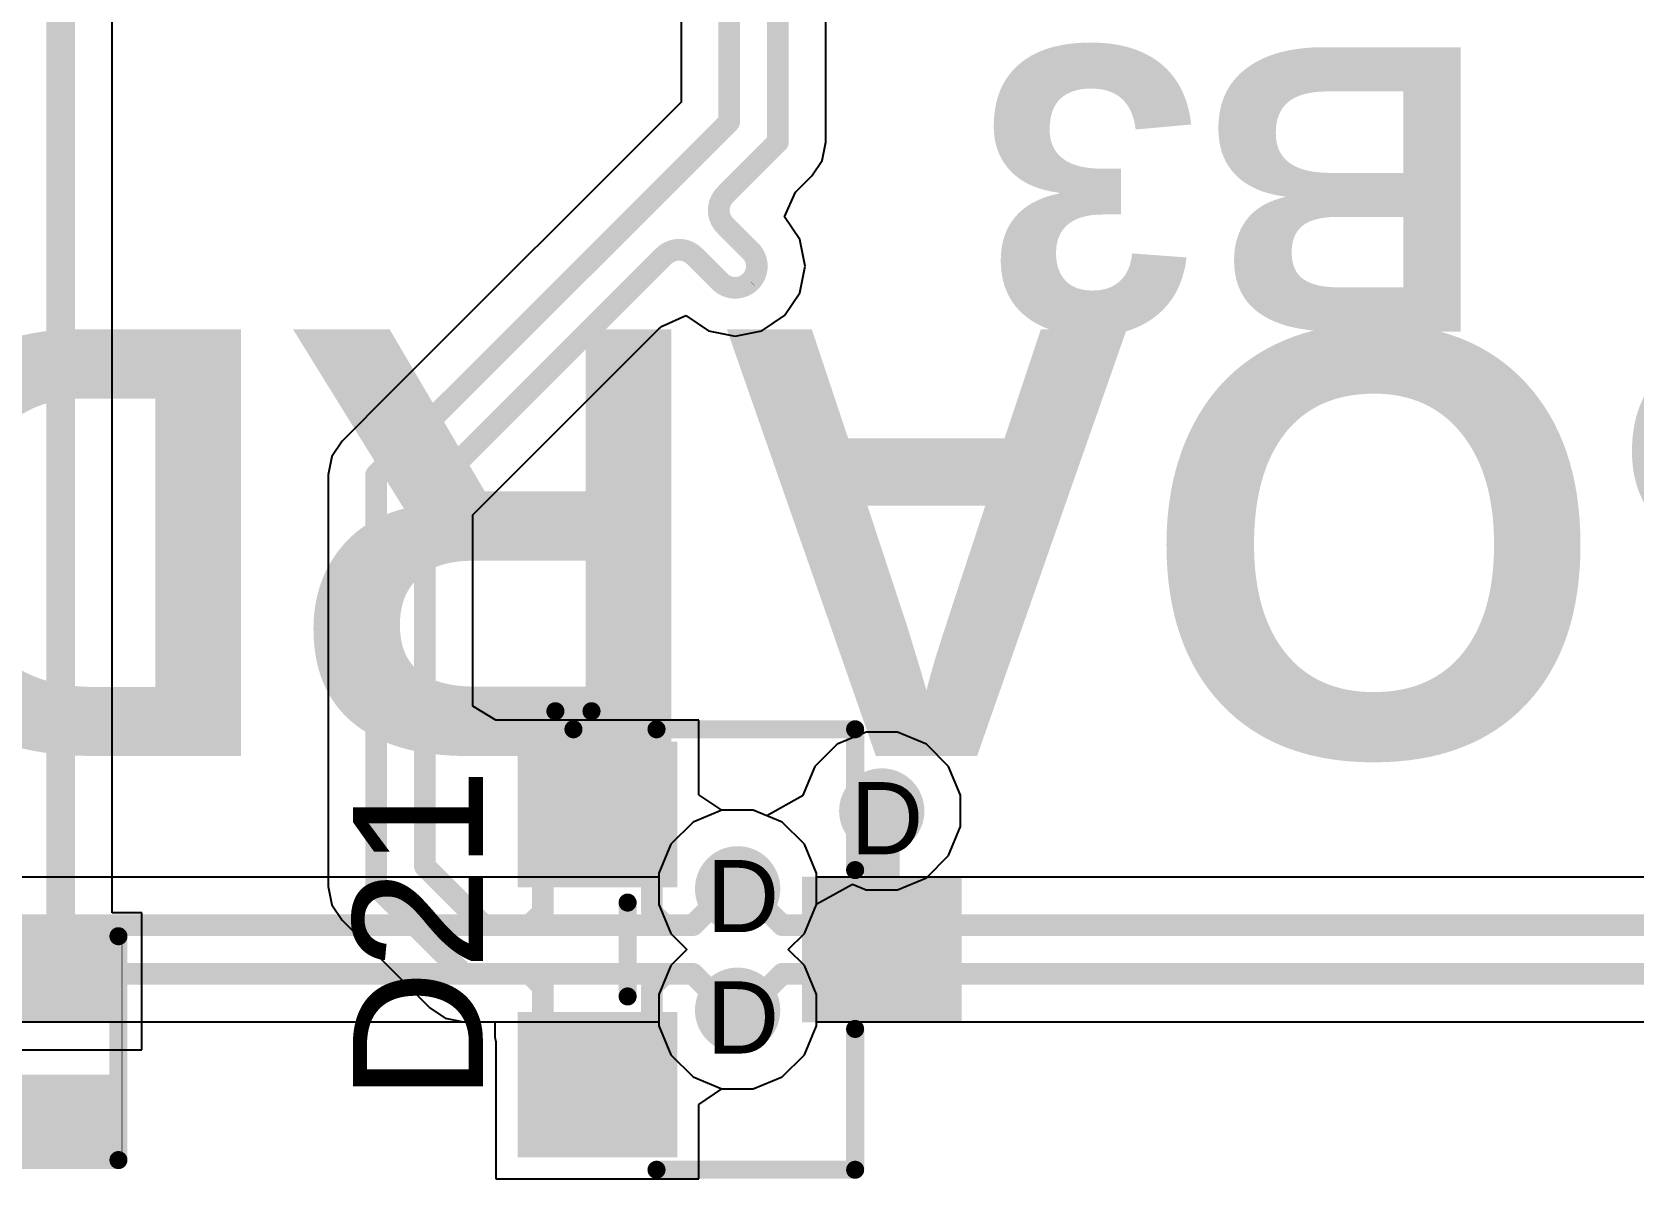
# Model space of a CAD drawing. Header units: inches. Extents: x -11 to 5428, y 0 to 5423.
# Drawn here: x 66.27 to 77.54, y 83.98 to 92.05 of the extents above; entities that cross this region are included whole.
import ezdxf

# ---------------------------------------------------------------- set-up
doc = ezdxf.new("R2010")
doc.units = ezdxf.units.IN
for name, color, linetype in [('Bottom Layer', 5, 'Continuous'), ('Drill Drawing', 1, 'Continuous'), ('GND', 16, 'Continuous'), ('PWR', 76, 'Continuous'), ('Top Layer', 1, 'Continuous'), ('Top Overlay', 2, 'Continuous'), ('Top Paste', 8, 'Continuous'), ('Top Solder', 216, 'Continuous'), ('Via Holes', 16, 'Continuous')]:
    doc.layers.add(name, color=color, linetype=linetype)
doc.styles.add('Arial', font='', dxfattribs={"height": 0.2})
doc.styles.add('Arial_Bold', font='', dxfattribs={"height": 0.2})
doc.styles.get('Arial').set_extended_font_data('Arial')
doc.styles.get('Arial_Bold').set_extended_font_data('Arial', bold=True)

# ---------------------------------------------------------------- blocks, each defined once
blk = doc.blocks.new('SOT_23_200')
at = {"layer": 'Top Layer'}
for points in [[(-0.40998775, 1.45998565), (0.41001315, 1.45998565), (0.41001315, 0.53998495), (-0.40998775, 0.53998495)], [(-1.35999855, -0.54001035), (-0.53999765, -0.54001035), (-0.53999765, -1.46001105), (-1.35999855, -1.46001105)], [(0.54002305, -0.54001035), (1.36002395, -0.54001035), (1.36002395, -1.46001105), (0.54002305, -1.46001105)]]:
    blk.add_hatch(color=1, dxfattribs=at).paths.add_polyline_path(points)
at = {"layer": 'Top Paste'}
for points in [[(-0.40998775, 1.45998565), (0.41001315, 1.45998565), (0.41001315, 0.53998495), (-0.40998775, 0.53998495)], [(-1.35999855, -0.54001035), (-0.53999765, -0.54001035), (-0.53999765, -1.46001105), (-1.35999855, -1.46001105)], [(0.54002305, -0.54001035), (1.36002395, -0.54001035), (1.36002395, -1.46001105), (0.54002305, -1.46001105)]]:
    blk.add_hatch(color=8, dxfattribs=at).paths.add_polyline_path(points)
at = {"layer": 'Top Solder'}
for points in [[(-0.51158775, 1.56158565), (0.51161315, 1.56158565), (0.51161315, 0.43838495), (-0.51158775, 0.43838495)], [(-1.46159855, -0.43841035), (-0.43839765, -0.43841035), (-0.43839765, -1.56161105), (-1.46159855, -1.56161105)], [(0.4384230499999999, -0.43841035), (1.46162395, -0.43841035), (1.46162395, -1.56161105), (0.4384230499999999, -1.56161105)]]:
    blk.add_hatch(color=216, dxfattribs=at).paths.add_polyline_path(points)
at = {"layer": 'Top Overlay'}
for points in [[(-1.5493873, -0.5842126999999999, 0.127, 0.127, 0), (-1.5493873, 0.8127873, 0.127, 0.127, 0)], [(-0.5587873, 0.8127873, 0.127, 0.127, 0), (-1.5493873, 0.8127873, 0.127, 0.127, 0)], [(1.5494127, 0.8127873, 0.127, 0.127, 0), (0.5588126999999999, 0.8127873, 0.127, 0.127, 0)], [(1.5494127, -0.5842126999999999, 0.127, 0.127, 0), (1.5494127, 0.8127873, 0.127, 0.127, 0)], [(0.3302127, -0.7874127, 0.127, 0.127, 0), (-0.3301873, -0.7874127, 0.127, 0.127, 0)], [(-1.5493873, -1.1684127, 0.127, 0.127, 0), (-1.6763873, -1.0414127, 0.127, 0.127, 0)], [(-1.6763873, -1.2954127, 0.127, 0.127, 0), (-1.6763873, -1.0414127, 0.127, 0.127, 0)], [(-1.6763873, -1.2954127, 0.127, 0.127, 0), (-1.5493873, -1.1684127, 0.127, 0.127, 0)]]:
    blk.add_lwpolyline(points, format="xyseb", dxfattribs=at)
for points in [[(-1.5811373, 0.8127873, 0.0635, 0.0635, 1), (-1.5176373, 0.8127873, 0.0635, 0.0635, 1)], [(-1.5811373, 0.8127873, 0.0635, 0.0635, 1), (-1.5176373, 0.8127873, 0.0635, 0.0635, 1)], [(-0.5905372999999999, 0.8127873, 0.0635, 0.0635, 1), (-0.5270372999999999, 0.8127873, 0.0635, 0.0635, 1)], [(0.5270627, 0.8127873, 0.0635, 0.0635, 1), (0.5905627, 0.8127873, 0.0635, 0.0635, 1)], [(1.5176627, 0.8127873, 0.0635, 0.0635, 1), (1.5811627, 0.8127873, 0.0635, 0.0635, 1)], [(1.5176627, 0.8127873, 0.0635, 0.0635, 1), (1.5811627, 0.8127873, 0.0635, 0.0635, 1)], [(-1.5811373, -0.5842126999999999, 0.0635, 0.0635, 1), (-1.5176373, -0.5842126999999999, 0.0635, 0.0635, 1)], [(1.5176627, -0.5842126999999999, 0.0635, 0.0635, 1), (1.5811627, -0.5842126999999999, 0.0635, 0.0635, 1)], [(-0.3619373, -0.7874127, 0.0635, 0.0635, 1), (-0.2984373, -0.7874127, 0.0635, 0.0635, 1)], [(0.2984627, -0.7874127, 0.0635, 0.0635, 1), (0.3619627, -0.7874127, 0.0635, 0.0635, 1)], [(-1.7081373, -1.0414127, 0.0635, 0.0635, 1), (-1.6446373, -1.0414127, 0.0635, 0.0635, 1)], [(-1.7081373, -1.0414127, 0.0635, 0.0635, 1), (-1.6446373, -1.0414127, 0.0635, 0.0635, 1)], [(-1.5811373, -1.1684127, 0.0635, 0.0635, 1), (-1.5176373, -1.1684127, 0.0635, 0.0635, 1)], [(-1.5811373, -1.1684127, 0.0635, 0.0635, 1), (-1.5176373, -1.1684127, 0.0635, 0.0635, 1)], [(-1.7081373, -1.2954127, 0.0635, 0.0635, 1), (-1.6446373, -1.2954127, 0.0635, 0.0635, 1)], [(-1.7081373, -1.2954127, 0.0635, 0.0635, 1), (-1.6446373, -1.2954127, 0.0635, 0.0635, 1)]]:
    blk.add_lwpolyline(points, format="xyseb", close=True, dxfattribs=at)
blk = doc.blocks.new('R___0402_208')
at = {"layer": 'Top Layer'}
for points in [[(-0.6984771399999999, -0.3175254), (-0.6984771399999999, 0.3174746), (-0.2412771399999999, 0.3174746), (-0.24127714, -0.3175254)], [(0.2413228599999999, -0.3175254), (0.24132286, 0.3174746), (0.69852286, 0.3174746), (0.69852286, -0.3175254)]]:
    blk.add_hatch(color=1, dxfattribs=at).paths.add_polyline_path(points)
at = {"layer": 'Top Paste'}
for points in [[(-0.6984771399999999, -0.3175254), (-0.6984771399999999, 0.3174746), (-0.2412771399999999, 0.3174746), (-0.24127714, -0.3175254)], [(0.2413228599999999, -0.3175254), (0.24132286, 0.3174746), (0.69852286, 0.3174746), (0.69852286, -0.3175254)]]:
    blk.add_hatch(color=8, dxfattribs=at).paths.add_polyline_path(points)
at = {"layer": 'Top Solder'}
for points in [[(-0.7534782999999999, -0.37252656), (-0.7534782999999999, 0.37247576), (-0.18627598, 0.37247576), (-0.18627598, -0.37252656)], [(0.1863217, -0.37252656), (0.1863217, 0.37247576), (0.75352402, 0.37247576), (0.75352402, -0.37252656)]]:
    blk.add_hatch(color=216, dxfattribs=at).paths.add_polyline_path(points)
at = {"layer": 'Top Overlay'}
for points in [[(-0.78737714, 0.4063746, 0.127, 0.127, 0), (0.78742286, 0.4063746, 0.127, 0.127, 0)], [(-0.78737714, 0.4063746, 0.127, 0.127, 0), (-0.78737714, -0.4064254, 0.127, 0.127, 0)], [(0.78742286, 0.4063746, 0.127, 0.127, 0), (0.78742286, -0.4064254, 0.127, 0.127, 0)], [(-0.78737714, -0.4064254, 0.127, 0.127, 0), (0.78742286, -0.4064254, 0.127, 0.127, 0)], [(-0.81277714, -0.4318254, 0.0032258, 0.0032258, 0), (0.8128228599999999, -0.4318254, 0.0032258, 0.0032258, 0)]]:
    blk.add_lwpolyline(points, format="xyseb", dxfattribs=at)
for points in [[(-0.81912714, 0.4063746, 0.0635, 0.0635, 1), (-0.75562714, 0.4063746, 0.0635, 0.0635, 1)], [(-0.81912714, 0.4063746, 0.0635, 0.0635, 1), (-0.75562714, 0.4063746, 0.0635, 0.0635, 1)], [(0.75567286, 0.4063746, 0.0635, 0.0635, 1), (0.8191728599999999, 0.4063746, 0.0635, 0.0635, 1)], [(0.75567286, 0.4063746, 0.0635, 0.0635, 1), (0.8191728599999999, 0.4063746, 0.0635, 0.0635, 1)], [(-0.81912714, -0.4064254, 0.0635, 0.0635, 1), (-0.75562714, -0.4064254, 0.0635, 0.0635, 1)], [(-0.81912714, -0.4064254, 0.0635, 0.0635, 1), (-0.75562714, -0.4064254, 0.0635, 0.0635, 1)], [(-0.8135823199999999, -0.4318254, 0.0016129, 0.0016129, 1), (-0.8119719599999999, -0.4318254, 0.0016129, 0.0016129, 1)], [(0.75567286, -0.4064254, 0.0635, 0.0635, 1), (0.8191728599999999, -0.4064254, 0.0635, 0.0635, 1)], [(0.75567286, -0.4064254, 0.0635, 0.0635, 1), (0.8191728599999999, -0.4064254, 0.0635, 0.0635, 1)], [(0.8120176800000001, -0.4318254, 0.0016129, 0.0016129, 1), (0.81362804, -0.4318254, 0.0016129, 0.0016129, 1)]]:
    blk.add_lwpolyline(points, format="xyseb", close=True, dxfattribs=at)

msp = doc.modelspace()

# ---------------------------------------------------------------- hatches: boundary and pattern name
at = {"layer": 'Bottom Layer'}
h = msp.add_hatch(color=5, dxfattribs=at)
edge = h.paths.add_edge_path()
edge.add_arc((72.2470107, 86.5726107), 0.2999994, 0, 360)
h = msp.add_hatch(color=5, dxfattribs=at)
edge = h.paths.add_edge_path()
edge.add_arc((71.2333094, 86.02499178), 0.2999994, 0, 360)
h = msp.add_hatch(color=5, dxfattribs=at)
edge = h.paths.add_edge_path()
edge.add_arc((71.2333094, 85.17099298), 0.2999994, 0, 360)
at = {"layer": 'GND'}
h = msp.add_hatch(color=16, dxfattribs=at)
edge = h.paths.add_edge_path()
edge.add_arc((72.2470107, 86.5726107), 0.2999994, 0, 360)
h = msp.add_hatch(color=16, dxfattribs=at)
edge = h.paths.add_edge_path()
edge.add_arc((71.2333094, 86.02499178), 0.2999994, 0, 360)
h = msp.add_hatch(color=16, dxfattribs=at)
edge = h.paths.add_edge_path()
edge.add_arc((71.2333094, 85.17099298), 0.2999994, 0, 360)
at = {"layer": 'PWR'}
h = msp.add_hatch(color=76, dxfattribs=at)
edge = h.paths.add_edge_path()
edge.add_arc((72.2470107, 86.5726107), 0.2999994, 0, 360)
h = msp.add_hatch(color=76, dxfattribs=at)
edge = h.paths.add_edge_path()
edge.add_arc((71.2333094, 86.02499178), 0.2999994, 0, 360)
h = msp.add_hatch(color=76, dxfattribs=at)
edge = h.paths.add_edge_path()
edge.add_arc((71.2333094, 85.17099298), 0.2999994, 0, 360)
at = {"layer": 'Top Layer'}
h = msp.add_hatch(color=1, dxfattribs=at)
edge = h.paths.add_edge_path()
edge.add_arc((72.2470107, 86.5726107), 0.2999994, 0, 360)
h = msp.add_hatch(color=1, dxfattribs=at)
edge = h.paths.add_edge_path()
edge.add_arc((71.2333094, 86.02499178), 0.2999994, 0, 360)
h = msp.add_hatch(color=1, dxfattribs=at)
edge = h.paths.add_edge_path()
edge.add_arc((71.2333094, 85.17099298), 0.2999994, 0, 360)
at = {"layer": 'Via Holes'}
h = msp.add_hatch(color=7, dxfattribs=at)
edge = h.paths.add_edge_path()
edge.add_arc((72.2470107, 86.5726107), 0.1499997, 0, 360)
h = msp.add_hatch(color=7, dxfattribs=at)
edge = h.paths.add_edge_path()
edge.add_arc((71.2333094, 86.02499178), 0.1499997, 0, 360)
h = msp.add_hatch(color=7, dxfattribs=at)
edge = h.paths.add_edge_path()
edge.add_arc((71.2333094, 85.17099298), 0.1499997, 0, 360)

# ---------------------------------------------------------------- linework, layer by layer
at = {"layer": 'Bottom Layer'}
for p, q in [((71.1231115, 86.57899117999999), (70.91949493999999, 86.49465047999999)), ((71.3435073, 86.57899117999999), (71.1231115, 86.57899117999999)), ((71.54712386, 86.49465047999999), (71.3435073, 86.57899117999999)), ((70.91949493999999, 86.49465047999999), (70.7636507, 86.33880624)), ((71.70296809999999, 86.33880624), (71.54712386, 86.49465047999999)), ((70.7636507, 86.33880624), (70.67930999999999, 86.13518968)), ((71.78730879999999, 86.13518968), (71.70296809999999, 86.33880624)), ((70.67930999999999, 86.10611175999999), (57.8173088, 86.10611175999999)), ((70.67930999999999, 86.13518968), (70.67930999999999, 86.10611175999999)), ((71.78730879999999, 86.10611175999999), (71.78730879999999, 86.13518968)), ((88.4222133, 86.10611175999999), (71.78730879999999, 86.10611175999999)), ((57.8173088, 85.089873), (70.67930999999999, 85.089873)), ((70.67930999999999, 85.089873), (70.67930999999999, 85.06079508)), ((71.78730879999999, 85.06079508), (71.78730879999999, 85.089873)), ((71.78730879999999, 85.089873), (88.4222133, 85.089873)), ((70.67930999999999, 85.06079508), (70.7636507, 84.85717851999999)), ((71.70296809999999, 84.85717851999999), (71.78730879999999, 85.06079508)), ((70.7636507, 84.85717851999999), (70.91949493999999, 84.70133428)), ((71.54712386, 84.70133428), (71.70296809999999, 84.85717851999999)), ((70.91949493999999, 84.70133428), (71.1231115, 84.61699358)), ((71.1231115, 84.61699358), (71.3435073, 84.61699358)), ((71.3435073, 84.61699358), (71.54712386, 84.70133428))]:
    msp.add_line(p, q, dxfattribs=at)
for points in [[(70.92023408, 85.76944238, 0.1524, 0.1524, 0), (71.17578347999999, 86.02499178, 0.1524, 0.1524, 0)], [(71.17578347999999, 86.02499178, 0.1524, 0.1524, 0), (71.2333094, 86.02499178, 0.1524, 0.1524, 0)], [(71.2333094, 86.02499178, 0.1524, 0.1524, 0), (71.29083532, 86.02499178, 0.1524, 0.1524, 0)], [(71.29083532, 86.02499178, 0.1524, 0.1524, 0), (71.54638471999999, 85.76944238, 0.1524, 0.1524, 0)], [(57.57638472, 85.76944238, 0.1524, 0.1524, 0), (70.92023408, 85.76944238, 0.1524, 0.1524, 0)], [(71.54638471999999, 85.76944238, 0.1524, 0.1524, 0), (88.66313738, 85.76944238, 0.1524, 0.1524, 0)], [(57.57638472, 85.42654237999999, 0.1524, 0.1524, 0), (70.92023408, 85.42654237999999, 0.1524, 0.1524, 0)], [(70.92023408, 85.42654237999999, 0.1524, 0.1524, 0), (71.17578347999999, 85.17099298, 0.1524, 0.1524, 0)], [(71.29083532, 85.17099298, 0.1524, 0.1524, 0), (71.54638471999999, 85.42654237999999, 0.1524, 0.1524, 0)], [(71.54638471999999, 85.42654237999999, 0.1524, 0.1524, 0), (88.66313738, 85.42654237999999, 0.1524, 0.1524, 0)], [(71.17578347999999, 85.17099298, 0.1524, 0.1524, 0), (71.2333094, 85.17099298, 0.1524, 0.1524, 0)], [(71.2333094, 85.17099298, 0.1524, 0.1524, 0), (71.29083532, 85.17099298, 0.1524, 0.1524, 0)]]:
    msp.add_lwpolyline(points, format="xyseb", dxfattribs=at)
for points in [[(71.13768347999999, 86.02499178, 0.0762, 0.0762, 1), (71.21388347999999, 86.02499178, 0.0762, 0.0762, 1)], [(71.13768347999999, 86.02499178, 0.0762, 0.0762, 1), (71.21388347999999, 86.02499178, 0.0762, 0.0762, 1)], [(71.1952094, 86.02499178, 0.0762, 0.0762, 1), (71.2714094, 86.02499178, 0.0762, 0.0762, 1)], [(71.1952094, 86.02499178, 0.0762, 0.0762, 1), (71.2714094, 86.02499178, 0.0762, 0.0762, 1)], [(71.25273532, 86.02499178, 0.0762, 0.0762, 1), (71.32893532, 86.02499178, 0.0762, 0.0762, 1)], [(71.25273532, 86.02499178, 0.0762, 0.0762, 1), (71.32893532, 86.02499178, 0.0762, 0.0762, 1)], [(70.88213408, 85.76944238, 0.0762, 0.0762, 1), (70.95833408, 85.76944238, 0.0762, 0.0762, 1)], [(70.88213408, 85.76944238, 0.0762, 0.0762, 1), (70.95833408, 85.76944238, 0.0762, 0.0762, 1)], [(71.50828471999999, 85.76944238, 0.0762, 0.0762, 1), (71.58448471999999, 85.76944238, 0.0762, 0.0762, 1)], [(71.50828471999999, 85.76944238, 0.0762, 0.0762, 1), (71.58448471999999, 85.76944238, 0.0762, 0.0762, 1)], [(70.88213408, 85.42654237999999, 0.0762, 0.0762, 1), (70.95833408, 85.42654237999999, 0.0762, 0.0762, 1)], [(70.88213408, 85.42654237999999, 0.0762, 0.0762, 1), (70.95833408, 85.42654237999999, 0.0762, 0.0762, 1)], [(71.50828471999999, 85.42654237999999, 0.0762, 0.0762, 1), (71.58448471999999, 85.42654237999999, 0.0762, 0.0762, 1)], [(71.50828471999999, 85.42654237999999, 0.0762, 0.0762, 1), (71.58448471999999, 85.42654237999999, 0.0762, 0.0762, 1)], [(71.13768347999999, 85.17099298, 0.0762, 0.0762, 1), (71.21388347999999, 85.17099298, 0.0762, 0.0762, 1)], [(71.13768347999999, 85.17099298, 0.0762, 0.0762, 1), (71.21388347999999, 85.17099298, 0.0762, 0.0762, 1)], [(71.1952094, 85.17099298, 0.0762, 0.0762, 1), (71.2714094, 85.17099298, 0.0762, 0.0762, 1)], [(71.1952094, 85.17099298, 0.0762, 0.0762, 1), (71.2714094, 85.17099298, 0.0762, 0.0762, 1)], [(71.25273532, 85.17099298, 0.0762, 0.0762, 1), (71.32893532, 85.17099298, 0.0762, 0.0762, 1)], [(71.25273532, 85.17099298, 0.0762, 0.0762, 1), (71.32893532, 85.17099298, 0.0762, 0.0762, 1)]]:
    msp.add_lwpolyline(points, format="xyseb", close=True, dxfattribs=at)
at = {"layer": 'GND'}
for p, q in [((71.1231115, 86.57899117999999), (70.91949493999999, 86.49465047999999)), ((71.3435073, 86.57899117999999), (71.1231115, 86.57899117999999)), ((71.54712386, 86.49465047999999), (71.3435073, 86.57899117999999)), ((70.91949493999999, 86.49465047999999), (70.7636507, 86.33880624)), ((71.70296809999999, 86.33880624), (71.54712386, 86.49465047999999)), ((70.7636507, 86.33880624), (70.67930999999999, 86.13518968)), ((71.78730879999999, 86.13518968), (71.70296809999999, 86.33880624)), ((70.67930999999999, 86.13518968), (70.67930999999999, 85.91479387999999)), ((71.78730879999999, 85.91479387999999), (71.78730879999999, 86.13518968)), ((70.67930999999999, 85.91479387999999), (70.7636507, 85.71117731999999)), ((71.70296809999999, 85.71117731999999), (71.78730879999999, 85.91479387999999)), ((70.7636507, 85.71117731999999), (70.87683564, 85.59799238)), ((71.58978316, 85.59799238), (71.70296809999999, 85.71117731999999)), ((70.87683564, 85.59799238), (70.7636507, 85.48480744)), ((71.70296809999999, 85.48480744), (71.58978316, 85.59799238)), ((70.7636507, 85.48480744), (70.67930999999999, 85.28119088)), ((71.78730879999999, 85.28119088), (71.70296809999999, 85.48480744)), ((70.67930999999999, 85.28119088), (70.67930999999999, 85.06079508)), ((71.78730879999999, 85.06079508), (71.78730879999999, 85.28119088)), ((70.67930999999999, 85.06079508), (70.7636507, 84.85717851999999)), ((71.70296809999999, 84.85717851999999), (71.78730879999999, 85.06079508)), ((70.7636507, 84.85717851999999), (70.91949493999999, 84.70133428)), ((71.54712386, 84.70133428), (71.70296809999999, 84.85717851999999)), ((70.91949493999999, 84.70133428), (71.1231115, 84.61699358)), ((71.1231115, 84.61699358), (71.3435073, 84.61699358)), ((71.3435073, 84.61699358), (71.54712386, 84.70133428))]:
    msp.add_line(p, q, dxfattribs=at)
at = {"layer": 'PWR'}
for p, q in [((72.13681279999999, 87.12661010000001), (71.93319624, 87.0422694)), ((72.35720859999999, 87.12661010000001), (72.13681279999999, 87.12661010000001)), ((72.56082516000001, 87.0422694), (72.35720859999999, 87.12661010000001)), ((71.93319624, 87.0422694), (71.777352, 86.88642515999999)), ((72.7166694, 86.88642515999999), (72.56082516000001, 87.0422694)), ((71.777352, 86.88642515999999), (71.6930113, 86.68281113999998)), ((72.8010101, 86.6828086), (72.7166694, 86.88642515999999)), ((71.69004204, 86.67898081999999), (71.43900876, 86.53943321999999)), ((71.6930113, 86.68281113999998), (71.69004204, 86.67898081999999)), ((72.8010101, 86.4624128), (72.8010101, 86.6828086)), ((71.1231115, 86.57899117999999), (70.91949493999999, 86.49465047999999)), ((71.3435073, 86.57899117999999), (71.1231115, 86.57899117999999)), ((71.43900876, 86.53943321999999), (71.3435073, 86.57899117999999)), ((70.91949493999999, 86.49465047999999), (70.7636507, 86.33880624)), ((72.7166694, 86.25879624), (72.8010101, 86.4624128)), ((70.7636507, 86.33880624), (70.67930999999999, 86.13518968)), ((72.56082516000001, 86.10295199999999), (72.7166694, 86.25879624)), ((70.67930999999999, 86.13518968), (70.67930999999999, 85.91479387999999)), ((72.35720859999999, 86.0186113), (72.56082516000001, 86.10295199999999)), ((71.79027805999999, 85.91862165999999), (72.04131134, 86.05816926)), ((72.04131134, 86.05816926), (72.13681279999999, 86.0186113)), ((72.13681279999999, 86.0186113), (72.35720859999999, 86.0186113)), ((70.67930999999999, 85.91479387999999), (70.7636507, 85.71117731999999)), ((71.70296809999999, 85.71117731999999), (71.78730879999999, 85.91479134)), ((71.78730879999999, 85.91479134), (71.79027805999999, 85.91862165999999)), ((70.7636507, 85.71117731999999), (70.87683564, 85.59799238)), ((71.58978316, 85.59799238), (71.70296809999999, 85.71117731999999)), ((70.87683564, 85.59799238), (70.7636507, 85.48480744)), ((71.70296809999999, 85.48480744), (71.58978316, 85.59799238)), ((70.7636507, 85.48480744), (70.67930999999999, 85.28119088)), ((71.78730879999999, 85.28119088), (71.70296809999999, 85.48480744)), ((70.67930999999999, 85.28119088), (70.67930999999999, 85.06079508)), ((71.78730879999999, 85.06079508), (71.78730879999999, 85.28119088)), ((70.67930999999999, 85.06079508), (70.7636507, 84.85717851999999)), ((71.70296809999999, 84.85717851999999), (71.78730879999999, 85.06079508)), ((70.7636507, 84.85717851999999), (70.91949493999999, 84.70133428)), ((71.54712386, 84.70133428), (71.70296809999999, 84.85717851999999)), ((70.91949493999999, 84.70133428), (71.1231115, 84.61699358)), ((71.1231115, 84.61699358), (71.3435073, 84.61699358)), ((71.3435073, 84.61699358), (71.54712386, 84.70133428))]:
    msp.add_line(p, q, dxfattribs=at)
at = {"layer": 'Top Layer'}
for p, q in [((71.85348087999999, 91.27812834), (71.85348087999999, 92.53670595999999)), ((70.83724211999998, 92.40529398), (70.83724211999998, 91.55961367999998)), ((66.83468472, 85.85668629999999), (66.83468472, 92.12609972)), ((70.83724211999998, 91.55961367999998), (68.79531326, 89.51768482)), ((71.82785482, 91.14929192), (71.85348087999999, 91.27812834)), ((71.75487299999999, 91.04006684), (71.82785482, 91.14929192)), ((71.63964589999999, 90.92483974), (71.75487299999999, 91.04006684)), ((71.56380658, 90.75304938), (71.63964589999999, 90.92483974)), ((71.6704688, 90.59341799999999), (71.56380658, 90.75304938)), ((71.70792363999999, 90.40511763999999), (71.6704688, 90.59341799999999)), ((71.6704688, 90.21681728), (71.70792363999999, 90.40511763999999)), ((71.56381674, 90.05719606), (71.6704688, 90.21681728)), ((70.70224112, 89.98403135999999), (70.86793802, 90.05718082)), ((70.86793802, 90.05718082), (71.0275694, 89.9505186)), ((71.40417011999999, 89.9505186), (71.56380404, 90.05717827999999)), ((71.56380404, 90.05717827999999), (71.56380658, 90.05717573999999)), ((71.56380658, 90.05717573999999), (71.56381927999999, 90.05719351999998)), ((71.56381927999999, 90.05719351999998), (71.56381674, 90.05719606)), ((69.37004413999999, 88.65523798), (70.67838544, 89.96357927999999)), ((70.67838544, 89.96357927999999), (70.70224112, 89.98403135999999)), ((71.0275694, 89.9505186), (71.21586975999999, 89.91306376)), ((71.21586975999999, 89.91306376), (71.40417011999999, 89.9505186)), ((68.79531326, 89.51768482), (68.45241326, 89.17478482)), ((68.45241326, 89.17478482), (68.37943398, 89.06556228)), ((68.37943398, 89.06556228), (68.35380538, 88.93672332)), ((68.35380538, 88.93672332), (68.35380538, 86.04191325999999)), ((69.37004413999999, 87.30909386), (69.37004413999999, 88.65523798)), ((69.53301816, 87.21197188000001), (69.37004413999999, 87.30909386)), ((70.96101377999999, 87.21197188000001), (69.53301816, 87.21197188000001)), ((70.96101377999999, 86.68730185999999), (70.96101377999999, 87.21197188000001)), ((71.12311403999999, 86.57899117999999), (70.96101377999999, 86.68730185999999)), ((71.3435073, 86.57899117999999), (71.12311403999999, 86.57899117999999)), ((71.54712386, 86.49465047999999), (71.3435073, 86.57899117999999)), ((71.70296809999999, 86.33880624), (71.54712386, 86.49465047999999)), ((71.78730879999999, 86.13518968), (71.70296809999999, 86.33880624)), ((71.78730879999999, 85.91479387999999), (71.78730879999999, 86.13518968)), ((68.35380538, 86.04191325999999), (68.37943398, 85.91307429999999)), ((67.0436175, 85.85668629999999), (66.83468472, 85.85668629999999)), ((67.0436175, 84.8914863), (67.0436175, 85.85668629999999)), ((68.37943398, 85.91307429999999), (68.45241326, 85.80385175999999)), ((71.70296809999999, 85.71117731999999), (71.78730879999999, 85.91479387999999)), ((68.45241326, 85.80385175999999), (69.06778413999999, 85.18848087999999)), ((71.58978316, 85.59799238), (71.70296809999999, 85.71117731999999)), ((71.70296809999999, 85.48480744), (71.58978316, 85.59799238)), ((71.78730879999999, 85.28119088), (71.70296809999999, 85.48480744)), ((69.06778413999999, 85.18848087999999), (69.17700667999999, 85.1155016)), ((71.78730879999999, 85.06079508), (71.78730879999999, 85.28119088)), ((69.17700667999999, 85.1155016), (69.30584563999999, 85.089873)), ((69.30584563999999, 85.089873), (69.52657925999999, 85.089873)), ((69.52657925999999, 85.089873), (69.52657925999999, 84.98179345999999)), ((69.52657925999999, 84.98179345999999), (69.53301562, 84.9494364)), ((71.70296809999999, 84.85717851999999), (71.78730879999999, 85.06079508)), ((64.7576175, 84.8914863), (67.0436175, 84.8914863)), ((69.53301562, 84.9494364), (69.53301562, 83.98395192)), ((71.54712386, 84.70133428), (71.70296809999999, 84.85717851999999)), ((70.96101377999999, 84.5086829), (71.12311403999999, 84.61699358)), ((71.12311403999999, 84.61699358), (71.3435073, 84.61699358)), ((71.3435073, 84.61699358), (71.54712386, 84.70133428)), ((70.96101377999999, 83.98395192), (70.96101377999999, 84.5086829)), ((69.53301562, 83.98395192), (70.96101377999999, 83.98395192))]:
    msp.add_line(p, q, dxfattribs=at)
for points in [[(71.17391149999999, 91.42016005999999, 0.1524, 0.1524, 0), (71.17391149999999, 94.30856677999999, 0.1524, 0.1524, 0)], [(71.51681149999999, 91.42419865999999, 0.1524, 0.1524, 0), (71.51681149999999, 94.16653506, 0.1524, 0.1524, 0)], [(66.4721175, 85.37408629999999, 0.2032, 0.2032, 0), (66.4721175, 92.27628229999999, 0.2032, 0.2032, 0)], [(71.03187978, 91.27812834, 0.1524, 0.1524, 0), (71.17391149999999, 91.42016005999999, 0.1524, 0.1524, 0)], [(71.51681149999999, 91.27812834, 0.1524, 0.1524, 0), (71.51681149999999, 91.42419865999999, 0.1524, 0.1524, 0)], [(69.03337476, 89.27962332, 0.1524, 0.1524, 0), (71.03187978, 91.27812834, 0.1524, 0.1524, 0)], [(71.1453619, 90.90667873999999, 0.1524, 0.1524, 0), (71.51681149999999, 91.27812834, 0.1524, 0.1524, 0)], [(71.1453619, 90.69115466, 0.1524, 0.1524, -0.4142066588457261), (71.1453619, 90.90667873999999, 0.1524, 0.1524, 0)], [(71.1453619, 90.69115466, 0.1524, 0.1524, 0), (71.3236318, 90.51287968, 0.1524, 0.1524, 0)], [(70.7143112, 90.47562804, 0.1524, 0.1524, -0.4142066587643657), (70.92983528, 90.47562804, 0.1524, 0.1524, 0)], [(71.3236318, 90.51287968, 0.1524, 0.1524, -0.4142066587643675), (71.32363434, 90.29735814, 0.1524, 0.1524, 0)], [(70.44489594, 90.20621277999999, 0.1524, 0.1524, 0), (70.7143112, 90.47562804, 0.1524, 0.1524, 0)], [(70.92983274, 90.47562549999999, 0.1524, 0.1524, 0), (70.92983528, 90.47562804, 0.1524, 0.1524, 0)], [(70.92983528, 90.47562804, 0.1524, 0.1524, 0), (71.10810518, 90.29735305999999, 0.1524, 0.1524, 0)], [(71.3236318, 90.29735559999999, 0.1524, 0.1524, -0.4142135623730951), (71.10810771999999, 90.29735559999999, 0.1524, 0.1524, 0)], [(71.3236318, 90.29735559999999, 0.1524, 0.1524, 0), (71.32363434, 90.29735814, 0.1524, 0.1524, 0)], [(69.03337476, 88.7946916, 0.1524, 0.1524, 0), (70.44489594, 90.20621277999999, 0.1524, 0.1524, 0)], [(68.69047476, 88.93672332, 0.1524, 0.1524, 0), (69.03337476, 89.27962332, 0.1524, 0.1524, 0)], [(68.69047476, 86.04191325999999, 0.1524, 0.1524, 0), (68.69047476, 88.93672332, 0.1524, 0.1524, 0)], [(69.03337476, 86.18394497999999, 0.1524, 0.1524, 0), (69.03337476, 88.7946916, 0.1524, 0.1524, 0)], [(72.2470107, 85.59796189999999, 0.254, 0.254, 0), (72.2470107, 86.5726107, 0.254, 0.254, 0)], [(69.86324864, 86.2141913, 0.1524, 0.1524, 0), (70.19705035999999, 86.54799301999999, 0.1524, 0.1524, 0)], [(70.19705035999999, 86.54799301999999, 0.1524, 0.1524, 0), (70.24705026, 86.54799301999999, 0.1524, 0.1524, 0)], [(70.24705026, 86.54799301999999, 0.1524, 0.1524, 0), (70.29705016, 86.54799301999999, 0.1524, 0.1524, 0)], [(70.29705016, 86.54799301999999, 0.1524, 0.1524, 0), (70.63085188, 86.2141913, 0.1524, 0.1524, 0)], [(69.03337476, 86.18394497999999, 0.1524, 0.1524, 0), (69.44787736, 85.76944238, 0.1524, 0.1524, 0)], [(69.86324864, 85.85871829999999, 0.1524, 0.1524, 0), (69.86324864, 86.2141913, 0.1524, 0.1524, 0)], [(70.63085188, 85.85871829999999, 0.1524, 0.1524, 0), (70.63085188, 86.2141913, 0.1524, 0.1524, 0)], [(68.69047476, 86.04191325999999, 0.1524, 0.1524, 0), (69.30584563999999, 85.42654237999999, 0.1524, 0.1524, 0)], [(70.92023408, 85.76944238, 0.1524, 0.1524, 0), (71.17578347999999, 86.02499178, 0.1524, 0.1524, 0)], [(71.17578347999999, 86.02499178, 0.1524, 0.1524, 0), (71.2333094, 86.02499178, 0.1524, 0.1524, 0)], [(69.77397271999999, 85.76944238, 0.1524, 0.1524, 0), (69.86324864, 85.85871829999999, 0.1524, 0.1524, 0)], [(70.63085188, 85.85871829999999, 0.1524, 0.1524, 0), (70.7201278, 85.76944238, 0.1524, 0.1524, 0)], [(69.44787736, 85.76944238, 0.1524, 0.1524, 0), (69.77397271999999, 85.76944238, 0.1524, 0.1524, 0)], [(70.7201278, 85.76944238, 0.1524, 0.1524, 0), (70.92023408, 85.76944238, 0.1524, 0.1524, 0)], [(69.30584563999999, 85.42654237999999, 0.1524, 0.1524, 0), (69.77397271999999, 85.42654237999999, 0.1524, 0.1524, 0)], [(69.77397271999999, 85.42654237999999, 0.1524, 0.1524, 0), (69.86324864, 85.33726646, 0.1524, 0.1524, 0)], [(69.86324864, 84.98179345999999, 0.1524, 0.1524, 0), (69.86324864, 85.33726646, 0.1524, 0.1524, 0)], [(70.63085188, 85.33726646, 0.1524, 0.1524, 0), (70.7201278, 85.42654237999999, 0.1524, 0.1524, 0)], [(70.63085188, 84.98179345999999, 0.1524, 0.1524, 0), (70.63085188, 85.33726646, 0.1524, 0.1524, 0)], [(70.7201278, 85.42654237999999, 0.1524, 0.1524, 0), (70.92023408, 85.42654237999999, 0.1524, 0.1524, 0)], [(70.92023408, 85.42654237999999, 0.1524, 0.1524, 0), (71.17578347999999, 85.17099298, 0.1524, 0.1524, 0)], [(71.17578347999999, 85.17099298, 0.1524, 0.1524, 0), (71.2333094, 85.17099298, 0.1524, 0.1524, 0)], [(69.86324864, 84.98179345999999, 0.1524, 0.1524, 0), (70.19705035999999, 84.64799174, 0.1524, 0.1524, 0)], [(70.29705016, 84.64799174, 0.1524, 0.1524, 0), (70.63085188, 84.98179345999999, 0.1524, 0.1524, 0)], [(70.19705035999999, 84.64799174, 0.1524, 0.1524, 0), (70.24705026, 84.64799174, 0.1524, 0.1524, 0)], [(70.24705026, 84.64799174, 0.1524, 0.1524, 0), (70.29705016, 84.64799174, 0.1524, 0.1524, 0)]]:
    msp.add_lwpolyline(points, format="xyseb", dxfattribs=at)
for points in [[(71.13581149999999, 91.42016005999999, 0.0762, 0.0762, 1), (71.21201149999999, 91.42016005999999, 0.0762, 0.0762, 1)], [(71.13581149999999, 91.42016005999999, 0.0762, 0.0762, 1), (71.21201149999999, 91.42016005999999, 0.0762, 0.0762, 1)], [(71.47871149999999, 91.42419865999999, 0.0762, 0.0762, 1), (71.55491149999999, 91.42419865999999, 0.0762, 0.0762, 1)], [(71.47871149999999, 91.42419865999999, 0.0762, 0.0762, 1), (71.55491149999999, 91.42419865999999, 0.0762, 0.0762, 1)], [(70.99377978, 91.27812834, 0.0762, 0.0762, 1), (71.06997978, 91.27812834, 0.0762, 0.0762, 1)], [(70.99377978, 91.27812834, 0.0762, 0.0762, 1), (71.06997978, 91.27812834, 0.0762, 0.0762, 1)], [(71.47871149999999, 91.27812834, 0.0762, 0.0762, 1), (71.55491149999999, 91.27812834, 0.0762, 0.0762, 1)], [(71.47871149999999, 91.27812834, 0.0762, 0.0762, 1), (71.55491149999999, 91.27812834, 0.0762, 0.0762, 1)], [(71.1072619, 90.90667873999999, 0.0762, 0.0762, 1), (71.1834619, 90.90667873999999, 0.0762, 0.0762, 1)], [(71.1072619, 90.90667873999999, 0.0762, 0.0762, 1), (71.1834619, 90.90667873999999, 0.0762, 0.0762, 1)], [(71.1072619, 90.69115466, 0.0762, 0.0762, 1), (71.1834619, 90.69115466, 0.0762, 0.0762, 1)], [(71.1072619, 90.69115466, 0.0762, 0.0762, 1), (71.1834619, 90.69115466, 0.0762, 0.0762, 1)], [(71.2855318, 90.51287968, 0.0762, 0.0762, 1), (71.3617318, 90.51287968, 0.0762, 0.0762, 1)], [(71.2855318, 90.51287968, 0.0762, 0.0762, 1), (71.3617318, 90.51287968, 0.0762, 0.0762, 1)], [(70.6762112, 90.47562804, 0.0762, 0.0762, 1), (70.7524112, 90.47562804, 0.0762, 0.0762, 1)], [(70.6762112, 90.47562804, 0.0762, 0.0762, 1), (70.7524112, 90.47562804, 0.0762, 0.0762, 1)], [(70.89173274, 90.47562549999999, 0.0762, 0.0762, 1), (70.96793274, 90.47562549999999, 0.0762, 0.0762, 1)], [(70.89173527999999, 90.47562804, 0.0762, 0.0762, 1), (70.96793528, 90.47562804, 0.0762, 0.0762, 1)], [(70.89173527999999, 90.47562804, 0.0762, 0.0762, 1), (70.96793528, 90.47562804, 0.0762, 0.0762, 1)], [(70.89173527999999, 90.47562804, 0.0762, 0.0762, 1), (70.96793528, 90.47562804, 0.0762, 0.0762, 1)], [(71.07000518, 90.29735305999999, 0.0762, 0.0762, 1), (71.14620518, 90.29735305999999, 0.0762, 0.0762, 1)], [(71.07000771999999, 90.29735559999999, 0.0762, 0.0762, 1), (71.14620771999999, 90.29735559999999, 0.0762, 0.0762, 1)], [(71.2855318, 90.29735559999999, 0.0762, 0.0762, 1), (71.3617318, 90.29735559999999, 0.0762, 0.0762, 1)], [(71.2855318, 90.29735559999999, 0.0762, 0.0762, 1), (71.3617318, 90.29735559999999, 0.0762, 0.0762, 1)], [(71.28553434, 90.29735814, 0.0762, 0.0762, 1), (71.36173434, 90.29735814, 0.0762, 0.0762, 1)], [(71.28553434, 90.29735814, 0.0762, 0.0762, 1), (71.36173434, 90.29735814, 0.0762, 0.0762, 1)], [(70.40679594, 90.20621277999999, 0.0762, 0.0762, 1), (70.48299594, 90.20621277999999, 0.0762, 0.0762, 1)], [(70.40679594, 90.20621277999999, 0.0762, 0.0762, 1), (70.48299594, 90.20621277999999, 0.0762, 0.0762, 1)], [(68.99527476, 89.27962332, 0.0762, 0.0762, 1), (69.07147476, 89.27962332, 0.0762, 0.0762, 1)], [(68.99527476, 89.27962332, 0.0762, 0.0762, 1), (69.07147476, 89.27962332, 0.0762, 0.0762, 1)], [(68.65237475999999, 88.93672332, 0.0762, 0.0762, 1), (68.72857476, 88.93672332, 0.0762, 0.0762, 1)], [(68.65237475999999, 88.93672332, 0.0762, 0.0762, 1), (68.72857476, 88.93672332, 0.0762, 0.0762, 1)], [(68.99527476, 88.7946916, 0.0762, 0.0762, 1), (69.07147476, 88.7946916, 0.0762, 0.0762, 1)], [(68.99527476, 88.7946916, 0.0762, 0.0762, 1), (69.07147476, 88.7946916, 0.0762, 0.0762, 1)], [(72.1835107, 86.5726107, 0.127, 0.127, 1), (72.3105107, 86.5726107, 0.127, 0.127, 1)], [(70.15895035999999, 86.54799301999999, 0.0762, 0.0762, 1), (70.23515035999999, 86.54799301999999, 0.0762, 0.0762, 1)], [(70.15895035999999, 86.54799301999999, 0.0762, 0.0762, 1), (70.23515035999999, 86.54799301999999, 0.0762, 0.0762, 1)], [(70.20895026, 86.54799301999999, 0.0762, 0.0762, 1), (70.28515026, 86.54799301999999, 0.0762, 0.0762, 1)], [(70.20895026, 86.54799301999999, 0.0762, 0.0762, 1), (70.28515026, 86.54799301999999, 0.0762, 0.0762, 1)], [(70.25895016, 86.54799301999999, 0.0762, 0.0762, 1), (70.33515016, 86.54799301999999, 0.0762, 0.0762, 1)], [(70.25895016, 86.54799301999999, 0.0762, 0.0762, 1), (70.33515016, 86.54799301999999, 0.0762, 0.0762, 1)], [(68.99527476, 86.18394497999999, 0.0762, 0.0762, 1), (69.07147476, 86.18394497999999, 0.0762, 0.0762, 1)], [(68.99527476, 86.18394497999999, 0.0762, 0.0762, 1), (69.07147476, 86.18394497999999, 0.0762, 0.0762, 1)], [(69.82514864, 86.2141913, 0.0762, 0.0762, 1), (69.90134864, 86.2141913, 0.0762, 0.0762, 1)], [(69.82514864, 86.2141913, 0.0762, 0.0762, 1), (69.90134864, 86.2141913, 0.0762, 0.0762, 1)], [(70.59275188, 86.2141913, 0.0762, 0.0762, 1), (70.66895188000001, 86.2141913, 0.0762, 0.0762, 1)], [(70.59275188, 86.2141913, 0.0762, 0.0762, 1), (70.66895188000001, 86.2141913, 0.0762, 0.0762, 1)], [(68.65237475999999, 86.04191325999999, 0.0762, 0.0762, 1), (68.72857476, 86.04191325999999, 0.0762, 0.0762, 1)], [(68.65237475999999, 86.04191325999999, 0.0762, 0.0762, 1), (68.72857476, 86.04191325999999, 0.0762, 0.0762, 1)], [(71.13768347999999, 86.02499178, 0.0762, 0.0762, 1), (71.21388347999999, 86.02499178, 0.0762, 0.0762, 1)], [(71.13768347999999, 86.02499178, 0.0762, 0.0762, 1), (71.21388347999999, 86.02499178, 0.0762, 0.0762, 1)], [(71.1952094, 86.02499178, 0.0762, 0.0762, 1), (71.2714094, 86.02499178, 0.0762, 0.0762, 1)], [(69.82514864, 85.85871829999999, 0.0762, 0.0762, 1), (69.90134864, 85.85871829999999, 0.0762, 0.0762, 1)], [(69.82514864, 85.85871829999999, 0.0762, 0.0762, 1), (69.90134864, 85.85871829999999, 0.0762, 0.0762, 1)], [(70.59275188, 85.85871829999999, 0.0762, 0.0762, 1), (70.66895188000001, 85.85871829999999, 0.0762, 0.0762, 1)], [(70.59275188, 85.85871829999999, 0.0762, 0.0762, 1), (70.66895188000001, 85.85871829999999, 0.0762, 0.0762, 1)], [(69.40977735999999, 85.76944238, 0.0762, 0.0762, 1), (69.48597735999999, 85.76944238, 0.0762, 0.0762, 1)], [(69.40977735999999, 85.76944238, 0.0762, 0.0762, 1), (69.48597735999999, 85.76944238, 0.0762, 0.0762, 1)], [(69.73587271999999, 85.76944238, 0.0762, 0.0762, 1), (69.81207271999999, 85.76944238, 0.0762, 0.0762, 1)], [(69.73587271999999, 85.76944238, 0.0762, 0.0762, 1), (69.81207271999999, 85.76944238, 0.0762, 0.0762, 1)], [(70.6820278, 85.76944238, 0.0762, 0.0762, 1), (70.75822779999999, 85.76944238, 0.0762, 0.0762, 1)], [(70.6820278, 85.76944238, 0.0762, 0.0762, 1), (70.75822779999999, 85.76944238, 0.0762, 0.0762, 1)], [(70.88213408, 85.76944238, 0.0762, 0.0762, 1), (70.95833408, 85.76944238, 0.0762, 0.0762, 1)], [(70.88213408, 85.76944238, 0.0762, 0.0762, 1), (70.95833408, 85.76944238, 0.0762, 0.0762, 1)], [(72.1835107, 85.59796189999999, 0.127, 0.127, 1), (72.3105107, 85.59796189999999, 0.127, 0.127, 1)], [(66.4213175, 85.37408629999999, 0.1016, 0.1016, 1), (66.5229175, 85.37408629999999, 0.1016, 0.1016, 1)], [(69.26774564, 85.42654237999999, 0.0762, 0.0762, 1), (69.34394563999999, 85.42654237999999, 0.0762, 0.0762, 1)], [(69.26774564, 85.42654237999999, 0.0762, 0.0762, 1), (69.34394563999999, 85.42654237999999, 0.0762, 0.0762, 1)], [(69.73587271999999, 85.42654237999999, 0.0762, 0.0762, 1), (69.81207271999999, 85.42654237999999, 0.0762, 0.0762, 1)], [(69.73587271999999, 85.42654237999999, 0.0762, 0.0762, 1), (69.81207271999999, 85.42654237999999, 0.0762, 0.0762, 1)], [(69.82514864, 85.33726646, 0.0762, 0.0762, 1), (69.90134864, 85.33726646, 0.0762, 0.0762, 1)], [(69.82514864, 85.33726646, 0.0762, 0.0762, 1), (69.90134864, 85.33726646, 0.0762, 0.0762, 1)], [(70.59275188, 85.33726646, 0.0762, 0.0762, 1), (70.66895188000001, 85.33726646, 0.0762, 0.0762, 1)], [(70.59275188, 85.33726646, 0.0762, 0.0762, 1), (70.66895188000001, 85.33726646, 0.0762, 0.0762, 1)], [(70.6820278, 85.42654237999999, 0.0762, 0.0762, 1), (70.75822779999999, 85.42654237999999, 0.0762, 0.0762, 1)], [(70.6820278, 85.42654237999999, 0.0762, 0.0762, 1), (70.75822779999999, 85.42654237999999, 0.0762, 0.0762, 1)], [(70.88213408, 85.42654237999999, 0.0762, 0.0762, 1), (70.95833408, 85.42654237999999, 0.0762, 0.0762, 1)], [(70.88213408, 85.42654237999999, 0.0762, 0.0762, 1), (70.95833408, 85.42654237999999, 0.0762, 0.0762, 1)], [(71.13768347999999, 85.17099298, 0.0762, 0.0762, 1), (71.21388347999999, 85.17099298, 0.0762, 0.0762, 1)], [(71.13768347999999, 85.17099298, 0.0762, 0.0762, 1), (71.21388347999999, 85.17099298, 0.0762, 0.0762, 1)], [(71.1952094, 85.17099298, 0.0762, 0.0762, 1), (71.2714094, 85.17099298, 0.0762, 0.0762, 1)], [(69.82514864, 84.98179345999999, 0.0762, 0.0762, 1), (69.90134864, 84.98179345999999, 0.0762, 0.0762, 1)], [(69.82514864, 84.98179345999999, 0.0762, 0.0762, 1), (69.90134864, 84.98179345999999, 0.0762, 0.0762, 1)], [(70.59275188, 84.98179345999999, 0.0762, 0.0762, 1), (70.66895188000001, 84.98179345999999, 0.0762, 0.0762, 1)], [(70.59275188, 84.98179345999999, 0.0762, 0.0762, 1), (70.66895188000001, 84.98179345999999, 0.0762, 0.0762, 1)], [(70.15895035999999, 84.64799174, 0.0762, 0.0762, 1), (70.23515035999999, 84.64799174, 0.0762, 0.0762, 1)], [(70.15895035999999, 84.64799174, 0.0762, 0.0762, 1), (70.23515035999999, 84.64799174, 0.0762, 0.0762, 1)], [(70.20895026, 84.64799174, 0.0762, 0.0762, 1), (70.28515026, 84.64799174, 0.0762, 0.0762, 1)], [(70.20895026, 84.64799174, 0.0762, 0.0762, 1), (70.28515026, 84.64799174, 0.0762, 0.0762, 1)], [(70.25895016, 84.64799174, 0.0762, 0.0762, 1), (70.33515016, 84.64799174, 0.0762, 0.0762, 1)], [(70.25895016, 84.64799174, 0.0762, 0.0762, 1), (70.33515016, 84.64799174, 0.0762, 0.0762, 1)]]:
    msp.add_lwpolyline(points, format="xyseb", close=True, dxfattribs=at)

# ---------------------------------------------------------------- block references
for name, p, rotation in [('SOT_23_200', (71.2470254, 85.5979746), 270), ('R___0402_208', (66.4720921, 84.90416343999999), 90)]:
    msp.add_blockref(name, p, dxfattribs=dict(rotation=rotation))

# ---------------------------------------------------------------- texts
at = {"layer": 'Drill Drawing', "style": 'Arial'}
for p in [(72.02693239999999, 86.26789452), (71.01323109999998, 85.7202756), (71.01323109999998, 84.8662768)]:
    msp.add_text('D', height=0.508, dxfattribs=at).set_placement(p)
at = {"layer": 'Top Overlay'}
for s, height, rotation, style, p in [('B3', 2.00000108, 180, 'Arial_Bold', (76.50508702, 91.94531522)), ('DAUGHTHER BOARDS', 2.99999908, 180, 'Arial_Bold', (108.29509202, 89.95953813999999)), ('D21', 0.9143999999999999, 90, 'Arial', (69.44155022, 84.53148956))]:
    msp.add_text(s, height=height, rotation=rotation, dxfattribs=dict(at, style=style)).set_placement(p)

doc.saveas('drawing.dxf')
